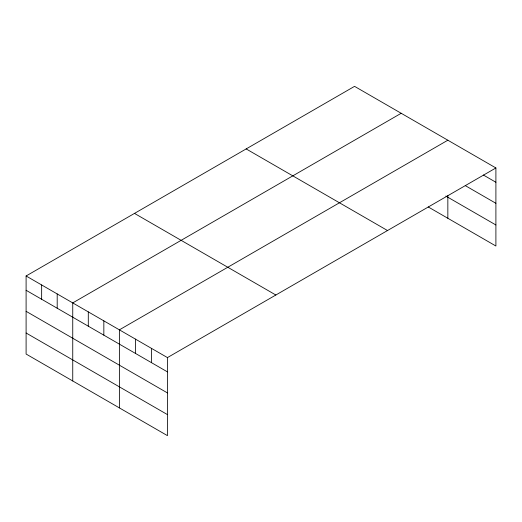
<?xml version="1.0" encoding="UTF-8"?>
<svg xmlns="http://www.w3.org/2000/svg" width="522" height="522" viewBox="0 0 522 522"><rect width="100%" height="100%" fill="white"/><g stroke="black" fill="none" stroke-linecap="round" stroke-linejoin="round"><path stroke-width="0.78" d="M495.9 167.96L354.549 86.352L26.1 275.981L26.1 354.04L167.451 435.648L167.451 357.59L495.9 167.96L495.9 246.019L428.236 206.953M401.196 113.281L72.747 302.91L72.747 380.975M447.843 140.209L119.388 329.839L119.388 407.904M483.365 175.02L495.9 182.256M465.252 185.604L495.9 203.299M445.814 196.063L495.9 224.975M246.162 148.927L387.513 230.535M134.487 213.4L275.838 295.008M26.1 275.981L167.451 357.59M26.1 290.278L167.451 371.886M26.1 311.321L167.451 392.929M26.1 333.003L167.451 414.605M447.843 195.626L447.843 218.274M151.432 348.337L151.432 362.64M135.407 339.091L135.407 353.387M103.839 320.86L103.839 335.163M88.296 311.888L88.296 326.185M57.198 293.932L57.198 308.234M41.649 284.953L41.649 299.256"/></g></svg>
